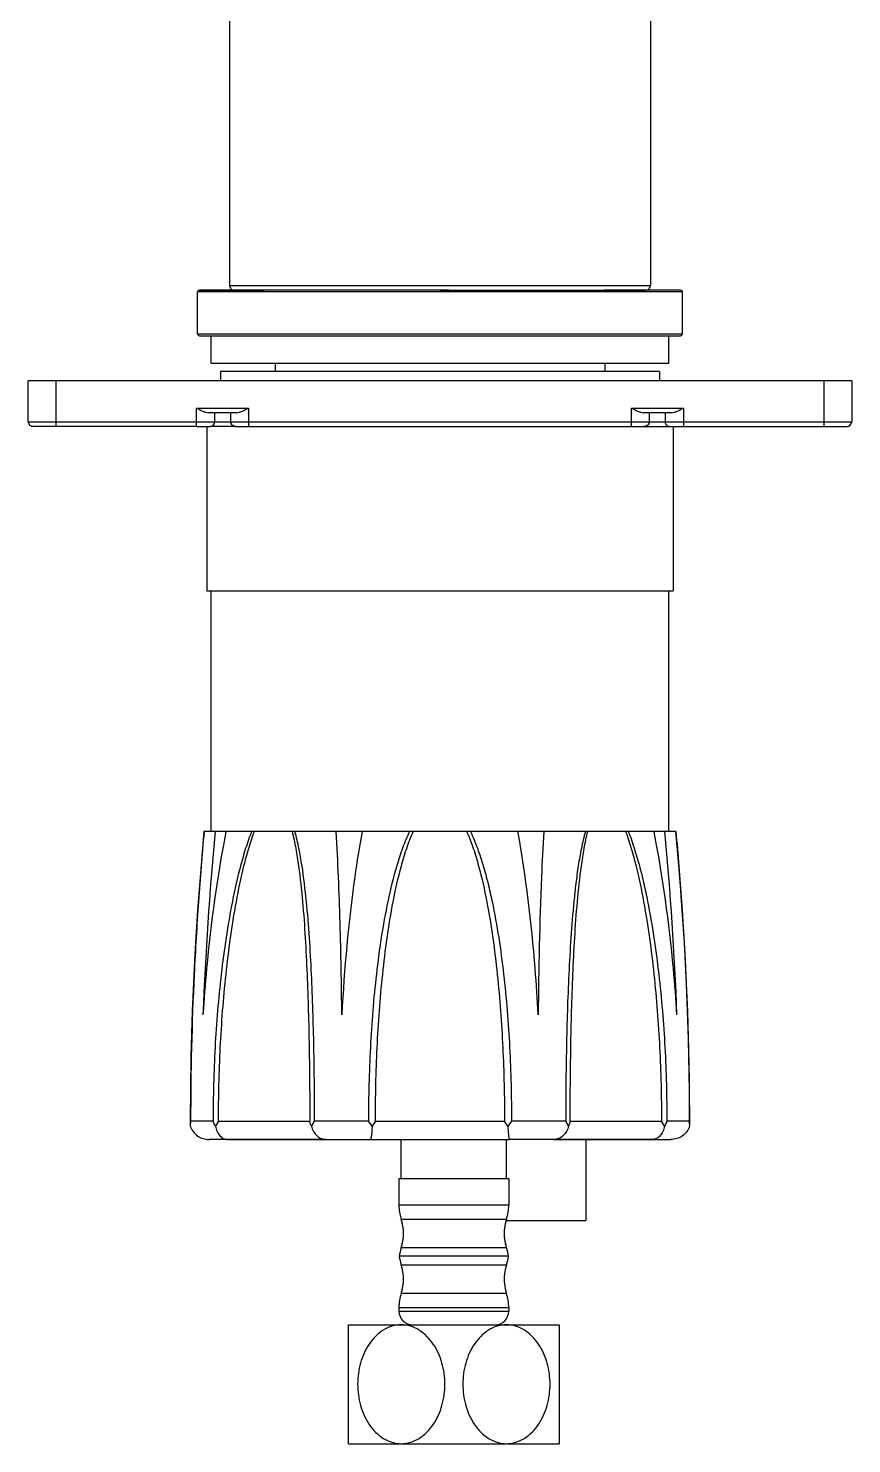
# Model space of a CAD drawing. Header units: millimetres. Extents: x 120 to 1856, y -818 to 764.
# Drawn here: x 1499.8 to 1589.8, y -803.7 to -648.9 of the extents above; entities that cross this region are included whole.
import ezdxf

# ---------------------------------------------------------------- set-up
doc = ezdxf.new("R2010")
doc.units = ezdxf.units.MM
doc.header["$LTSCALE"] = 0.1
doc.layers.add('02___PRT_ALL_AXES', color=7, linetype='Continuous')

msp = doc.modelspace()

# ---------------------------------------------------------------- linework, layer by layer
at = {"color": 7, "linetype": 'Continuous'}
for p, q in [((1521.77, -583.0167), (1521.7669, -677.0172)), ((1567.768, -644.9104), (1567.7669, -677.0187)), ((1518.2668, -682.3171), (1518.2669, -677.7171)), ((1544.7669, -677.7192), (1518.2669, -677.7171)), ((1522.2674, -677.5165), (1518.4669, -677.5171)), ((1518.4669, -677.5171), (1522.2674, -677.5178)), ((1518.5238, -677.5172), (1518.4671, -677.5171)), ((1521.7669, -677.0172), (1544.7669, -677.0191)), ((1541.0543, -677.5189), (1522.2669, -677.5172)), ((1522.2674, -677.5178), (1525.5459, -677.5182)), ((1526.8669, -677.5183), (1525.4892, -677.5182)), ((1545.7086, -677.5191), (1526.8669, -677.5183)), ((1544.7669, -677.0191), (1567.7669, -677.0187)), ((1544.7669, -677.5192), (1567.2664, -677.5193)), ((1571.2669, -677.7188), (1544.7669, -677.7192)), ((1562.6669, -677.5192), (1563.618, -677.5192)), ((1563.9786, -677.5194), (1562.6669, -677.5195)), ((1567.2669, -677.5187), (1563.6032, -677.5192)), ((1566.9899, -677.5193), (1563.9786, -677.5194)), ((1567.2664, -677.5193), (1566.9899, -677.5193)), ((1570.8419, -677.5186), (1567.2664, -677.518)), ((1571.0667, -677.5188), (1567.2664, -677.5193)), ((1571.2668, -682.3188), (1571.2669, -677.7188)), ((1518.2668, -682.3171), (1519.7968, -682.3175)), ((1518.4667, -682.5171), (1519.5667, -682.5175)), ((1518.534, -682.5172), (1518.6917, -682.5172)), ((1518.6917, -682.5172), (1546.6835, -682.5193)), ((1519.7666, -685.5171), (1519.7667, -682.5175)), ((1519.7968, -682.3175), (1544.7668, -682.3192)), ((1544.7668, -682.3192), (1569.7668, -682.3192)), ((1546.6835, -682.5193), (1571.0665, -682.5188)), ((1546.6835, -682.5193), (1569.9667, -682.5191)), ((1569.7666, -685.5188), (1569.7667, -682.5192)), ((1569.7668, -682.3192), (1571.2668, -682.3188)), ((1519.7669, -685.5171), (1526.4848, -685.5182)), ((1526.4848, -685.5182), (1526.5167, -685.5182)), ((1526.5167, -685.5182), (1544.7666, -685.5192)), ((1526.7666, -685.5182), (1526.7666, -686.4292)), ((1544.7666, -685.5192), (1563.0166, -685.5194)), ((1562.7666, -685.5194), (1562.7666, -686.4304)), ((1563.0166, -685.5194), (1563.0371, -685.5194)), ((1563.0371, -685.5194), (1569.7664, -685.5188)), ((1526.2666, -686.4292), (1520.7666, -686.4282)), ((1520.7666, -686.4282), (1520.7666, -687.4296)), ((1563.2666, -686.4304), (1526.2666, -686.4292)), ((1568.7666, -686.4298), (1563.2666, -686.4304)), ((1568.7666, -686.4298), (1568.7666, -687.4312)), ((1499.7664, -691.9288), (1499.7666, -687.4288)), ((1586.7666, -687.4318), (1499.7666, -687.4288)), ((1502.7666, -687.429), (1502.7664, -692.429)), ((1586.7664, -692.4318), (1586.7666, -687.4318)), ((1589.7666, -687.4318), (1586.7666, -687.4318)), ((1589.7666, -687.4318), (1589.7664, -691.9318)), ((1518.1479, -692.4295), (1518.148, -690.4296)), ((1518.148, -690.4296), (1523.8489, -690.4297)), ((1523.8489, -690.4297), (1523.8488, -692.4297)), ((1565.684, -692.4311), (1565.6841, -690.4311)), ((1565.6841, -690.4311), (1571.385, -690.4313)), ((1571.385, -690.4313), (1571.3849, -692.4313)), ((1499.7664, -691.9288), (1518.1479, -691.9296)), ((1518.1479, -691.9296), (1520.1479, -691.9295)), ((1522.526, -690.9297), (1519.4708, -690.9296)), ((1520.1479, -691.9295), (1520.148, -690.9295)), ((1520.1479, -691.9292), (1521.9193, -691.9296)), ((1521.9193, -691.9296), (1521.9193, -690.9296)), ((1521.9193, -691.9296), (1565.6841, -691.9311)), ((1565.6841, -691.9311), (1569.3849, -691.9309)), ((1570.0621, -690.9312), (1567.0069, -690.9311)), ((1567.6136, -690.9311), (1567.6136, -691.9311)), ((1569.385, -690.9311), (1569.3849, -691.9311)), ((1569.3849, -691.9311), (1586.7664, -691.9318)), ((1586.7664, -691.9318), (1589.7664, -691.9318)), ((1500.6018, -692.4289), (1500.2664, -692.4288)), ((1501.5158, -692.429), (1500.6018, -692.4289)), ((1518.1479, -692.4295), (1501.5158, -692.429)), ((1518.1479, -692.4295), (1519.6478, -692.4295)), ((1519.2664, -692.4282), (1519.2658, -710.4282)), ((1519.6467, -692.4295), (1519.5951, -692.4295)), ((1522.4016, -692.4296), (1519.6479, -692.429)), ((1522.4017, -692.4296), (1565.684, -692.4311)), ((1565.684, -692.4311), (1569.885, -692.4307)), ((1569.885, -692.4312), (1586.7664, -692.4318)), ((1570.2664, -692.4299), (1570.2658, -710.4299)), ((1586.7664, -692.4318), (1589.2664, -692.4318)), ((1519.2658, -710.4282), (1522.2658, -710.4289)), ((1519.765, -736.7282), (1519.7658, -710.4282)), ((1522.2658, -710.4289), (1522.7658, -710.4289)), ((1522.7658, -710.4289), (1544.7658, -710.4303)), ((1544.7658, -710.4303), (1566.7658, -710.4304)), ((1566.7658, -710.4304), (1567.2658, -710.4304)), ((1567.2658, -710.4304), (1570.2658, -710.4299)), ((1569.765, -736.7299), (1569.7658, -710.4299)), ((1521.3691, -736.7288), (1518.9673, -736.7283)), ((1524.1842, -736.7291), (1521.3691, -736.7288)), ((1528.8768, -736.7295), (1524.1842, -736.7291)), ((1548.0831, -736.7304), (1528.8768, -736.7295)), ((1556.1065, -736.7306), (1548.0831, -736.7304)), ((1560.6531, -736.7306), (1556.1065, -736.7306)), ((1565.3457, -736.7305), (1560.6531, -736.7306)), ((1568.1604, -736.7304), (1565.3457, -736.7305)), ((1570.5626, -736.73), (1568.1604, -736.7304)), ((1517.483, -765.1313), (1517.4663, -768.8244)), ((1572.0597, -768.4291), (1572.045, -765.1324)), ((1517.5067, -768.4285), (1517.4663, -768.8244)), ((1517.4663, -768.8244), (1517.4721, -768.967)), ((1519.9626, -768.4289), (1517.5067, -768.4285)), ((1520.5541, -768.4289), (1520.2199, -768.9674)), ((1520.5541, -768.4289), (1526.7447, -768.4293)), ((1526.7447, -768.4293), (1530.529, -768.4298)), ((1531.0178, -768.4298), (1530.7114, -768.9683)), ((1536.9467, -768.4301), (1531.0178, -768.4298)), ((1537.3453, -768.9686), (1536.9467, -768.4301)), ((1537.7106, -768.4301), (1537.3453, -768.9686)), ((1537.7106, -768.4301), (1544.7809, -768.4303)), ((1544.7809, -768.4303), (1551.8172, -768.4306)), ((1552.1825, -768.9691), (1551.8172, -768.4306)), ((1552.5812, -768.4306), (1552.1825, -768.9691)), ((1558.51, -768.4307), (1552.5812, -768.4306)), ((1558.8163, -768.9692), (1558.51, -768.4307)), ((1558.9988, -768.4307), (1562.8071, -768.4305)), ((1562.8071, -768.4305), (1568.9737, -768.4305)), ((1569.3079, -768.969), (1568.9737, -768.4305)), ((1572.0211, -768.4303), (1569.5653, -768.4305)), ((1572.0615, -768.8262), (1572.0211, -768.4303)), ((1572.0557, -768.9688), (1572.0615, -768.8262)), ((1520.316, -770.4287), (1519.532, -770.4286)), ((1521.5374, -770.4289), (1520.316, -770.4287)), ((1521.5374, -770.4289), (1528.1604, -770.4293)), ((1532.307, -770.4298), (1521.5374, -770.4289)), ((1528.1604, -770.4293), (1532.307, -770.4298)), ((1532.307, -770.4298), (1552.3791, -770.4305)), ((1557.2207, -770.4306), (1552.3791, -770.4305)), ((1557.2207, -770.4306), (1561.3944, -770.4304)), ((1567.9903, -770.4304), (1557.2207, -770.4306)), ((1560.7189, -770.4304), (1560.7189, -779.3079)), ((1561.3944, -770.4304), (1567.9903, -770.4304)), ((1567.9903, -770.4304), (1568.7655, -770.4304)), ((1568.7655, -770.4304), (1568.9262, -770.4303)), ((1568.9262, -770.4303), (1569.9957, -770.4302)), ((1540.2799, -774.7079), (1540.2799, -777.5854)), ((1552.2799, -774.7079), (1552.2799, -777.5854)), ((1540.2799, -777.5854), (1552.2799, -777.5854)), ((1540.5299, -779.1467), (1552.0299, -779.1467)), ((1551.9953, -779.3079), (1560.7189, -779.3079)), ((1552.2479, -783.2079), (1540.3119, -783.2079)), ((1552.0355, -782.2863), (1540.5242, -782.2863)), ((1540.5242, -784.1296), (1552.0355, -784.1296)), ((1552.0299, -787.2692), (1540.5299, -787.2692)), ((1552.2799, -788.8304), (1540.2799, -788.8304)), ((1540.2799, -788.8304), (1540.2799, -789.2079)), ((1552.2799, -788.8304), (1552.2799, -789.2079)), ((1534.7799, -790.7079), (1557.7799, -790.7079)), ((1534.7799, -803.7087), (1534.7799, -790.7079)), ((1557.7799, -790.7079), (1557.7799, -803.7087)), ((1534.7799, -803.7079), (1557.7799, -803.7079))]:
    msp.add_line(p, q, dxfattribs=at)
for points in [[(1518.9673, -736.728), (1518.7515, -739.1813), (1518.5091, -742.1692), (1518.2738, -745.3915), (1518.0538, -748.8333), (1517.8571, -752.4855), (1517.6918, -756.3437), (1517.5659, -760.4057), (1517.4881, -764.6696), (1517.4684, -768.4272)], [(1518.9673, -736.7283), (1518.7635, -739.0409), (1518.5397, -741.7755), (1518.325, -744.6565), (1518.1239, -747.6803), (1517.9405, -750.8496), (1517.7795, -754.1705), (1517.6458, -757.6514), (1517.5449, -761.3018), (1517.483, -765.1313)], [(1570.9899, -741.7767), (1570.7663, -739.0422), (1570.5626, -736.7297)], [(1572.0615, -768.8262), (1572.04, -764.6721), (1571.9624, -760.4082), (1571.8369, -756.3462), (1571.6717, -752.4879), (1571.4753, -748.8356), (1571.2556, -745.3937), (1571.0205, -742.1714), (1570.7782, -739.1834), (1570.5626, -736.73)], [(1572.045, -765.1324), (1571.9834, -761.3029), (1571.8827, -757.6525), (1571.7492, -754.1716), (1571.5885, -750.8508), (1571.4053, -747.6815), (1571.2044, -744.6577), (1570.9899, -741.7767)]]:
    msp.add_lwpolyline(points, dxfattribs=at)
for centre, radius, start, end in [((1518.4669, -677.7171), 0.2, 89.998109, 179.998109), ((1522.2669, -677.0172), 0.5, 179.998109, 270.010343), ((1567.2669, -677.0187), 0.5, 269.985874, 359.998109), ((1571.0669, -677.7188), 0.2, 359.998109, 89.998109), ((1518.4668, -682.3171), 0.2, 179.998109, 269.998109), ((1571.0668, -682.3188), 0.2, 269.998109, 359.998109), ((1500.2664, -691.9288), 0.5, 179.998109, 269.998109), ((1519.6479, -691.9295), 0.5, 269.998109, 359.998109), ((1569.8849, -691.9312), 0.5, 179.998109, 269.998109), ((1589.2664, -691.9318), 0.5, 269.998109, 359.998109), ((1863.8654, -769.8033), 345.2519, 174.502716, 177.839007), ((1227.3513, -769.6765), 343.5601, 2.150191, 5.502919), ((1545.2799, -777.5854), 5, 180, 198.194872), ((1547.2799, -777.5854), 5, 341.805128, 360), ((1535.7822, -780.708), 4.9977, 341.590423, 18.20343), ((1535.7433, -780.7154), 5.0369, 6.037258, 18.145857), ((1556.7718, -780.7079), 4.9918, 173.994551, 186.212825), ((1556.8164, -780.7154), 5.0369, 161.854143, 173.96273), ((1556.8158, -780.7151), 5.0363, 163.72717, 173.965843), ((1535.7436, -780.7005), 5.0366, 341.648249, 353.757578), ((1556.8161, -780.7005), 5.0366, 186.24241, 198.351751), ((1545.2685, -783.8646), 5, 161.59867, 172.452844), ((1545.2685, -782.5512), 5, 187.547156, 198.40133), ((1547.2912, -783.8646), 5, 7.547156, 18.40133), ((1547.2912, -782.5512), 5, 341.59867, 352.452844), ((1535.7436, -785.7154), 5.0366, 6.242397, 18.351751), ((1535.7822, -785.7079), 4.9977, 341.79657, 18.409577), ((1556.8161, -785.7154), 5.0366, 161.648249, 173.75759), ((1535.7433, -785.7005), 5.0369, 341.854143, 353.962717), ((1556.7718, -785.708), 4.9918, 173.787175, 186.005449), ((1556.8164, -785.7005), 5.0369, 186.03727, 198.145857), ((1545.2799, -788.8304), 5, 161.805128, 180), ((1547.2799, -788.8304), 5, 0, 18.194872)]:
    msp.add_arc(centre, radius, start, end, dxfattribs=at)
for centre, major_axis, start_param, end_param in [((1535.7799, -780.7079), (-5, 0), 2.82042886, 3.45915308), ((1556.7799, -780.7079), (0, 5), 1.2532359, 1.89196012), ((1556.7799, -780.7079), (5, 0), 3.0369403, 3.24984837), ((1535.7799, -785.7079), (-5, 0), 2.82403222, 3.46275645), ((1556.7799, -785.7079), (5, 0), 2.82042886, 3.03333693), ((1556.7799, -785.7079), (0, 5), 1.46254061, 1.88835676), ((1556.7799, -785.7079), (5, 0), -3.0369403, -2.82403222)]:
    msp.add_ellipse(centre, major_axis=major_axis, ratio=1, start_param=start_param, end_param=end_param, dxfattribs=at)
for points, knots in [([(1518.148, -690.4296), (1518.3739, -690.5425), (1518.7048, -690.7101), (1519.1466, -690.8808), (1519.3666, -690.9296), (1519.4708, -690.9296)], [0, 0, 0, 0, 0.53275559, 0.7801582, 1, 1, 1, 1]), ([(1522.526, -690.9297), (1522.6303, -690.9297), (1522.8503, -690.8809), (1523.2921, -690.7103), (1523.6229, -690.5427), (1523.8489, -690.4297)], [0, 0, 0, 0, 0.21991346, 0.46723209, 1, 1, 1, 1]), ([(1565.6841, -690.4311), (1565.9101, -690.5441), (1566.2409, -690.7116), (1566.6826, -690.8824), (1566.9027, -690.9311), (1567.0069, -690.9311)], [0, 0, 0, 0, 0.53274584, 0.78005768, 1, 1, 1, 1]), ([(1570.0621, -690.9312), (1570.1664, -690.9312), (1570.3864, -690.8824), (1570.8282, -690.7119), (1571.159, -690.5443), (1571.385, -690.4313)], [0, 0, 0, 0, 0.21993941, 0.4672461, 1, 1, 1, 1]), ([(1522.4016, -692.4296), (1522.2778, -692.4296), (1522.0179, -692.3185), (1521.9193, -692.0565), (1521.9193, -691.9296)], [0, 0, 0, 0, 0.49366124, 1, 1, 1, 1]), ([(1567.6136, -691.9311), (1567.6136, -692.058), (1567.5149, -692.32), (1567.255, -692.4311), (1567.1313, -692.4311)], [0, 0, 0, 0, 0.50633874, 1, 1, 1, 1]), ([(1518.9776, -736.7283), (1518.7476, -739.2803), (1518.337, -744.4809), (1517.7064, -755.0434), (1517.5032, -763.0639), (1517.5067, -768.4285)], [0, 0, 0, 0, 0.2421554, 0.4929926, 1, 1, 1, 1]), ([(1521.3691, -736.7288), (1520.4073, -741.6902), (1519.4864, -748.3822), (1518.9659, -755.1019), (1518.8591, -756.7847)], [0, 0, 0, 0, 0.7498251, 1, 1, 1, 1]), ([(1524.1842, -736.7291), (1523.9368, -737.3368), (1523.5027, -738.5839), (1522.7676, -741.1334), (1522.036, -744.3911), (1521.3542, -748.3487), (1520.6529, -753.6707), (1520.1028, -760.3674), (1519.9669, -765.7416), (1519.9626, -768.4289)], [0, 0, 0, 0, 0.06127516, 0.12317708, 0.24776577, 0.3728527, 0.49815996, 0.74901497, 1, 1, 1, 1]), ([(1520.5541, -768.4289), (1520.5542, -765.748), (1520.6858, -760.3865), (1521.1928, -753.7025), (1521.8421, -748.3854), (1522.4735, -744.4262), (1523.152, -741.1615), (1523.8363, -738.5991), (1524.2453, -737.3434), (1524.4774, -736.7292)], [0, 0, 0, 0, 0.2508272, 0.50155119, 0.62681771, 0.75190613, 0.87657691, 0.93856513, 1, 1, 1, 1]), ([(1528.6014, -736.7295), (1528.7601, -737.3467), (1529.0213, -738.6062), (1529.4197, -741.1721), (1529.7652, -744.4381), (1530.0489, -748.3937), (1530.3112, -753.7145), (1530.4871, -760.3965), (1530.5291, -765.7496), (1530.529, -768.4298)], [0, 0, 0, 0, 0.0601018, 0.12117913, 0.24485575, 0.36967669, 0.4951595, 0.74723601, 1, 1, 1, 1]), ([(1528.8768, -736.7295), (1529.0501, -737.3401), (1529.3297, -738.5916), (1529.7702, -741.1448), (1530.1546, -744.4043), (1530.4735, -748.3579), (1530.6955, -752.3456), (1530.849, -756.353), (1530.9485, -760.3726), (1531.0075, -764.3995), (1531.0146, -767.0861), (1531.0178, -768.4298)], [0, 0, 0, 0, 0.05981016, 0.12068679, 0.24414244, 0.3689128, 0.49445343, 0.62048228, 0.74682856, 0.87336781, 1, 1, 1, 1]), ([(1534.034, -756.7859), (1533.9969, -753.4283), (1533.8871, -746.7399), (1533.612, -740.0555), (1533.4222, -736.7298)], [0, 0, 0, 0, 0.50200345, 1, 1, 1, 1]), ([(1536.2413, -736.73), (1535.9478, -738.384), (1534.8961, -745.0308), (1534.2998, -751.7445), (1534.034, -756.7859)], [0, 0, 0, 0, 0.2496727, 1, 1, 1, 1]), ([(1541.4468, -736.7302), (1541.1514, -737.3313), (1540.6487, -738.5766), (1539.8174, -741.1251), (1539.0258, -744.3862), (1538.3171, -748.3476), (1537.7873, -752.3394), (1537.4, -756.3492), (1537.1361, -760.3705), (1536.9784, -764.3987), (1536.9512, -767.0863), (1536.9467, -768.4301)], [0, 0, 0, 0, 0.06238837, 0.12479512, 0.24961616, 0.37452492, 0.49951482, 0.62457177, 0.74968266, 0.87483119, 1, 1, 1, 1]), ([(1537.7106, -768.4301), (1537.7107, -765.7493), (1537.8336, -760.3886), (1538.3171, -753.7033), (1538.9621, -748.3849), (1539.6102, -744.4226), (1540.336, -741.1549), (1541.1017, -738.5923), (1541.5752, -737.3398), (1541.8489, -736.7302)], [0, 0, 0, 0, 0.25029585, 0.50044805, 0.62544884, 0.7503749, 0.87521387, 0.93761586, 1, 1, 1, 1]), ([(1547.6811, -736.7304), (1547.9547, -737.3399), (1548.428, -738.5926), (1549.1937, -741.1552), (1549.9193, -744.4229), (1550.5671, -748.3853), (1551.2117, -753.7037), (1551.6947, -760.389), (1551.8173, -765.7498), (1551.8172, -768.4306)], [0, 0, 0, 0, 0.06238404, 0.12478598, 0.24962492, 0.37455097, 0.49955179, 0.74970405, 1, 1, 1, 1]), ([(1548.0831, -736.7304), (1548.3803, -737.3307), (1548.8804, -738.5773), (1549.5043, -740.4882), (1550.0286, -742.43), (1550.6215, -745.0455), (1551.2121, -748.3483), (1551.7416, -752.3398), (1552.1287, -756.3497), (1552.3923, -760.3711), (1552.5496, -764.3992), (1552.5772, -767.0868), (1552.5812, -768.4306)], [0, 0, 0, 0, 0.06238648, 0.12479366, 0.18720195, 0.24963811, 0.37454345, 0.49952965, 0.62458305, 0.74969039, 0.87483515, 1, 1, 1, 1]), ([(1555.4946, -756.7866), (1555.406, -755.1043), (1554.9747, -748.3905), (1554.1682, -741.6963), (1553.2874, -736.7305)], [0, 0, 0, 0, 0.25039558, 1, 1, 1, 1]), ([(1556.1065, -736.7306), (1556.0118, -738.389), (1555.6843, -745.0701), (1555.5505, -751.7592), (1555.4946, -756.7866)], [0, 0, 0, 0, 0.24833953, 1, 1, 1, 1]), ([(1560.6531, -736.7306), (1560.4959, -737.3459), (1560.2022, -738.593), (1559.866, -740.4981), (1559.6102, -742.4374), (1559.3203, -745.0559), (1559.0563, -748.3595), (1558.7583, -753.6854), (1558.5997, -759.0367), (1558.5207, -764.4005), (1558.5128, -767.087), (1558.51, -768.4307)], [0, 0, 0, 0, 0.05985316, 0.12067913, 0.18222006, 0.24416477, 0.36893456, 0.49447161, 0.74683518, 0.87337122, 1, 1, 1, 1]), ([(1558.9988, -768.4307), (1558.9989, -765.7505), (1559.0413, -760.3974), (1559.2176, -753.7155), (1559.4803, -748.3946), (1559.7642, -744.4391), (1560.11, -741.1731), (1560.5084, -738.6072), (1560.7698, -737.3478), (1560.9285, -736.7306)], [0, 0, 0, 0, 0.25276408, 0.50484065, 0.63032351, 0.75514447, 0.87882107, 0.93989851, 1, 1, 1, 1]), ([(1565.0525, -736.7305), (1565.2846, -737.3448), (1565.6935, -738.6005), (1566.3776, -741.163), (1567.0559, -744.4277), (1567.687, -748.3869), (1568.336, -753.704), (1568.8426, -760.3881), (1568.9738, -765.7496), (1568.9737, -768.4305)], [0, 0, 0, 0, 0.06143489, 0.12342308, 0.24809387, 0.37318228, 0.4984488, 0.74917279, 1, 1, 1, 1]), ([(1565.3457, -736.7305), (1565.6009, -737.3349), (1566.022, -738.5873), (1566.5776, -740.4924), (1567.0536, -742.4324), (1567.6059, -745.0484), (1568.1751, -748.3502), (1568.7008, -752.3403), (1569.0943, -756.3497), (1569.4597, -761.7113), (1569.5632, -765.7432), (1569.5653, -768.4305)], [0, 0, 0, 0, 0.06127844, 0.1231658, 0.18535592, 0.24776652, 0.37284719, 0.49815153, 0.62356101, 0.74902575, 1, 1, 1, 1]), ([(1570.6695, -756.7864), (1570.5628, -755.1036), (1570.0428, -748.3839), (1569.1217, -741.6918), (1568.1603, -736.7304)], [0, 0, 0, 0, 0.25017561, 1, 1, 1, 1]), ([(1570.5524, -736.7301), (1570.779, -739.2823), (1571.6204, -749.8285), (1572.0282, -760.4126), (1572.0211, -768.4303)], [0, 0, 0, 0, 0.24218086, 1, 1, 1, 1]), ([(1517.4721, -768.967), (1517.5365, -769.1823), (1517.745, -769.5928), (1518.3972, -770.2197), (1519.0883, -770.4286), (1519.532, -770.4286)], [0, 0, 0, 0, 0.25167556, 0.50303421, 1, 1, 1, 1]), ([(1520.2199, -768.9674), (1520.1935, -768.9235), (1520.0949, -768.7505), (1520.0122, -768.5682), (1519.9626, -768.4289)], [0, 0, 0, 0, 0.25733784, 1, 1, 1, 1]), ([(1520.2199, -768.9674), (1520.2586, -769.1743), (1520.3756, -769.5585), (1520.6783, -770.0379), (1521.0763, -770.3537), (1521.3897, -770.4289), (1521.5374, -770.4289)], [0, 0, 0, 0, 0.29791431, 0.56162385, 0.79093193, 1, 1, 1, 1]), ([(1530.7114, -768.9683), (1530.691, -768.9242), (1530.6159, -768.75), (1530.5591, -768.5677), (1530.529, -768.4298)], [0, 0, 0, 0, 0.25585267, 1, 1, 1, 1]), ([(1530.7114, -768.9683), (1530.8058, -769.3688), (1531.1139, -769.9366), (1531.7731, -770.3568), (1532.1338, -770.4298), (1532.307, -770.4298)], [0, 0, 0, 0, 0.53509302, 0.77470861, 1, 1, 1, 1]), ([(1537.3453, -768.9686), (1537.3384, -769.1696), (1537.3193, -769.5264), (1537.2772, -769.9408), (1537.2375, -770.192), (1537.2085, -770.3181), (1537.1866, -770.3895), (1537.1608, -770.43), (1537.1486, -770.43)], [0, 0, 0, 0, 0.40539736, 0.72119451, 0.83686364, 0.92176295, 0.9753085, 1, 1, 1, 1]), ([(1552.1825, -768.9691), (1552.1894, -769.1701), (1552.2085, -769.5269), (1552.2505, -769.9413), (1552.2901, -770.1925), (1552.3191, -770.3186), (1552.3411, -770.39), (1552.3669, -770.4305), (1552.3791, -770.4305)], [0, 0, 0, 0, 0.40539722, 0.72118809, 0.8368535, 0.92174922, 0.97529858, 1, 1, 1, 1]), ([(1558.8163, -768.9692), (1558.722, -769.3697), (1558.4138, -769.9375), (1557.7546, -770.3577), (1557.3939, -770.4306), (1557.2207, -770.4306)], [0, 0, 0, 0, 0.53509425, 0.7747173, 1, 1, 1, 1]), ([(1558.9988, -768.4307), (1558.9889, -768.4761), (1558.9431, -768.6603), (1558.8766, -768.8392), (1558.8163, -768.9692)], [0, 0, 0, 0, 0.24477073, 1, 1, 1, 1]), ([(1569.3079, -768.969), (1569.2691, -769.176), (1569.1522, -769.5601), (1568.8494, -770.0395), (1568.4514, -770.3553), (1568.138, -770.4304), (1567.9903, -770.4304)], [0, 0, 0, 0, 0.29791863, 0.5616335, 0.79094858, 1, 1, 1, 1]), ([(1569.5653, -768.4305), (1569.549, -768.4761), (1569.477, -768.6618), (1569.3855, -768.8398), (1569.3079, -768.969)], [0, 0, 0, 0, 0.24298466, 1, 1, 1, 1]), ([(1572.0557, -768.9688), (1571.9913, -769.1841), (1571.7827, -769.5945), (1571.1305, -770.2214), (1570.4394, -770.4303), (1569.9957, -770.4302)], [0, 0, 0, 0, 0.25167298, 0.50303021, 1, 1, 1, 1]), ([(1540.5299, -790.7079), (1540.1892, -790.7079), (1539.4972, -790.8128), (1538.2042, -791.4133), (1536.8932, -792.7762), (1535.969, -794.8781), (1535.6569, -797.2079), (1535.969, -799.5378), (1536.8932, -801.6397), (1538.2042, -803.0026), (1539.4972, -803.6031), (1540.1892, -803.7079), (1540.5299, -803.7079)], [0, 0, 0, 0, 0.05770855, 0.11654683, 0.23888558, 0.3677627, 0.50000035, 0.63223785, 0.76111457, 0.8834533, 0.94229152, 1, 1, 1, 1]), ([(1540.5299, -803.7079), (1540.8705, -803.7079), (1541.5625, -803.6031), (1542.8555, -803.0026), (1544.1665, -801.6396), (1545.0907, -799.5378), (1545.4028, -797.2079), (1545.0907, -794.8781), (1544.1665, -792.7762), (1542.8555, -791.4133), (1541.5625, -790.8128), (1540.8705, -790.7079), (1540.5299, -790.7079)], [0, 0, 0, 0, 0.0577088, 0.11654725, 0.23888587, 0.36776246, 0.50000029, 0.63223809, 0.76111367, 0.88345249, 0.94229116, 1, 1, 1, 1]), ([(1552.0299, -790.7079), (1551.6892, -790.7079), (1550.9973, -790.8128), (1549.7043, -791.4132), (1548.3932, -792.7762), (1547.469, -794.8781), (1547.1569, -797.2078), (1547.4689, -799.5375), (1548.3929, -801.6393), (1549.704, -803.0024), (1550.9971, -803.603), (1551.6892, -803.7079), (1552.0299, -803.7079)], [0, 0, 0, 0, 0.05770696, 0.11653912, 0.23888117, 0.36776345, 0.49999831, 0.63221797, 0.76108597, 0.88343662, 0.94228929, 1, 1, 1, 1]), ([(1552.0299, -803.7079), (1552.3705, -803.7079), (1553.0625, -803.6031), (1554.3555, -803.0026), (1555.6665, -801.6396), (1556.5907, -799.5378), (1556.9028, -797.2079), (1556.5907, -794.8781), (1555.6665, -792.7762), (1554.3555, -791.4133), (1553.0625, -790.8128), (1552.3705, -790.7079), (1552.0299, -790.7079)], [0, 0, 0, 0, 0.05770896, 0.11654763, 0.23888645, 0.36776232, 0.50000033, 0.63223778, 0.76111421, 0.88345301, 0.94229137, 1, 1, 1, 1])]:
    msp.add_open_spline(points, degree=3, knots=knots, dxfattribs=at)
at = {"layer": '02___PRT_ALL_AXES', "color": 7, "linetype": 'Continuous'}
for p, q in [((1540.5299, -774.7079), (1540.5299, -770.4301)), ((1552.0299, -774.7079), (1552.0299, -770.4305)), ((1540.2799, -774.7079), (1552.2799, -774.7079)), ((1540.2799, -774.7079), (1540.2799, -777.5854)), ((1552.2799, -774.7079), (1552.2799, -777.5854)), ((1540.2799, -788.8304), (1540.2799, -789.2079)), ((1540.2799, -789.2079), (1552.2799, -789.2079)), ((1552.2799, -788.8304), (1552.2799, -789.2079))]:
    msp.add_line(p, q, dxfattribs=at)
for centre, start, end in [((1541.7799, -789.2079), 180, 270), ((1550.7799, -789.2079), 270, 0)]:
    msp.add_arc(centre, 1.5, start, end, dxfattribs=at)

doc.saveas('drawing.dxf')
